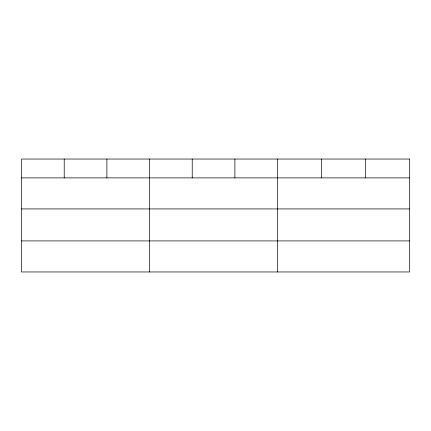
<?xml version="1.0" encoding="UTF-8"?>
<svg xmlns="http://www.w3.org/2000/svg" width="431" height="431" viewBox="0 0 431 431"><rect width="100%" height="100%" fill="white"/><g stroke="black" fill="none" stroke-linecap="round" stroke-linejoin="round"><path stroke-width="0.65" d="M21.55 177.89L409.45 177.89M21.55 208.933L409.45 208.933M21.55 240.918L409.45 240.918M365.488 159.039L365.488 177.89M321.526 159.039L321.526 177.89M277.564 159.039L277.564 271.961M234.895 159.039L234.895 177.89M192.226 159.039L192.226 177.89M149.557 159.039L149.557 271.961M106.888 159.039L106.888 177.89M64.219 159.039L64.219 177.89M409.45 159.039L21.55 159.039L21.55 271.961L409.45 271.961L409.45 159.039"/></g></svg>
